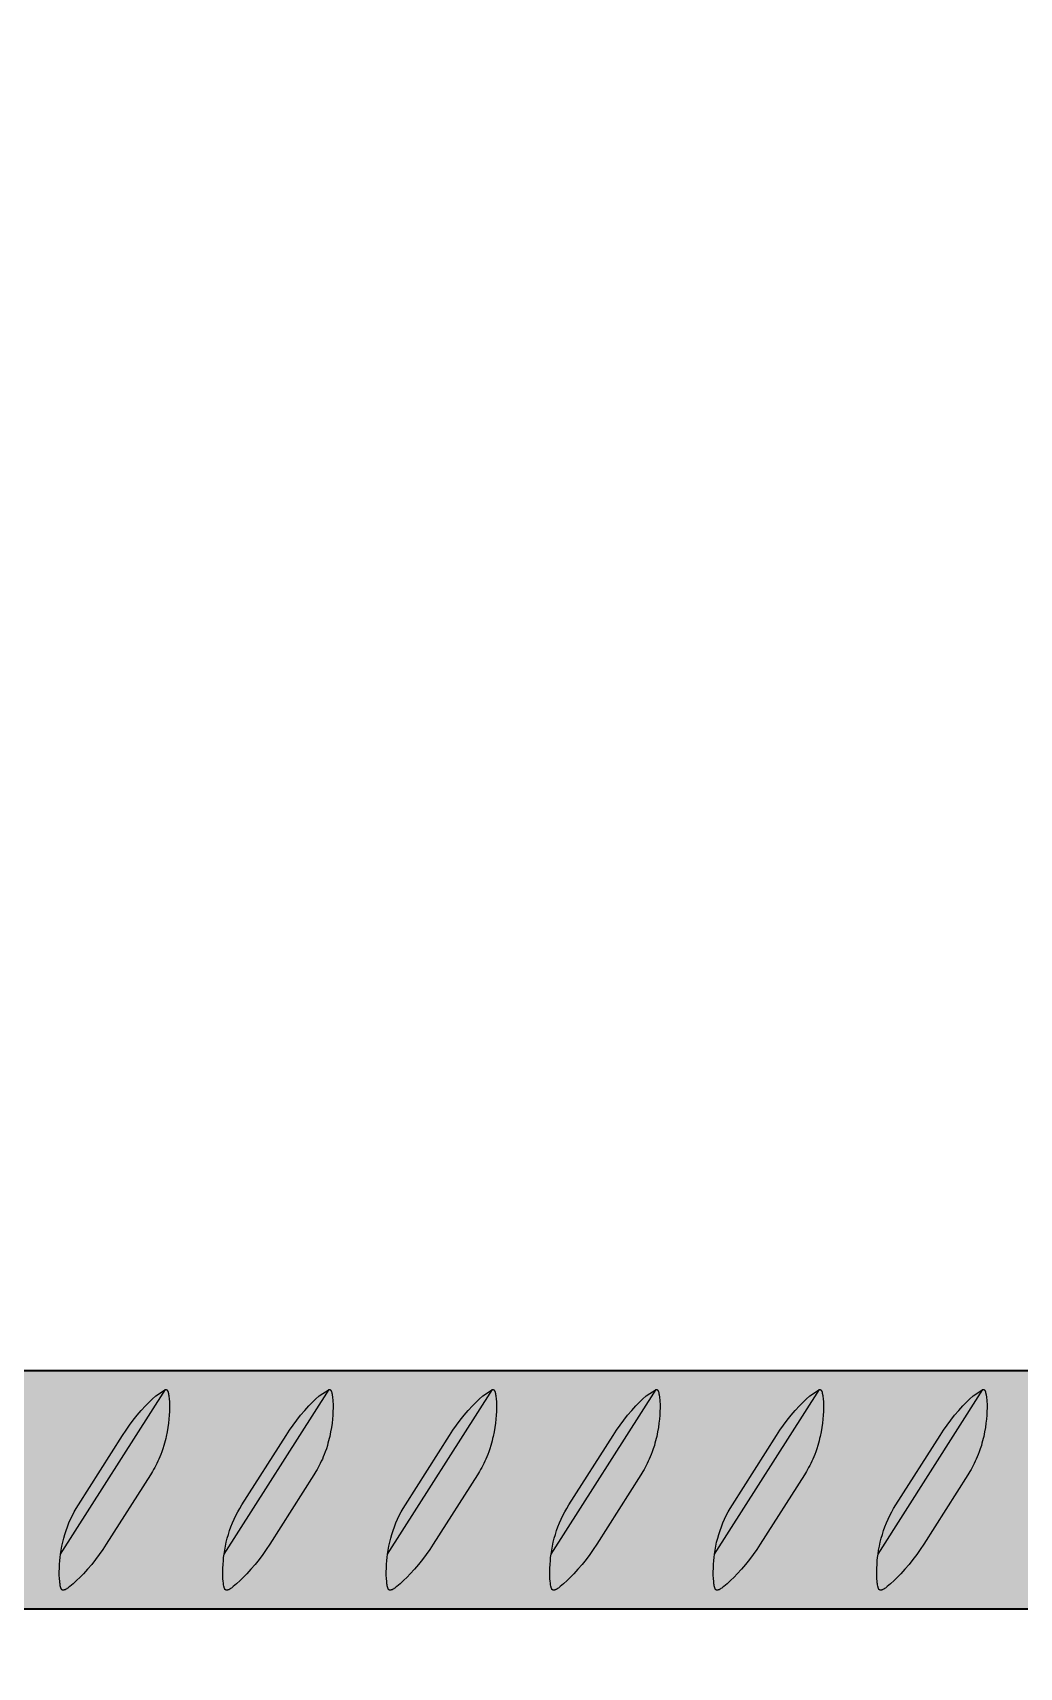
# Model space of a CAD drawing. Header units: millimetres. Extents: x -8 to 1608, y -703 to 404.
# Drawn here: x 1388.2 to 1454.6, y 181 to 291 of the extents above; entities that cross this region are included whole.
import ezdxf

# ---------------------------------------------------------------- set-up
doc = ezdxf.new("R2010")
doc.units = ezdxf.units.MM
doc.layers.add('Blocks', color=7, linetype='Continuous')
doc.layers.add('Blocks$Fill', color=7, linetype='Continuous', true_color=0xffffff)
doc.layers.add('Blocks$Inner', color=7, linetype='Continuous', lineweight=25, true_color=0x007f00)
doc.layers.add('Blocks$Outline', color=7, linetype='Continuous', lineweight=35, true_color=0xff3f3f)

# ---------------------------------------------------------------- blocks, each defined once
blk = doc.blocks.new('Rebar Coffee Table Side')
at = {"layer": 'Blocks$Fill'}
h = blk.add_hatch(color=256, dxfattribs=at)
h.paths.add_polyline_path([(94.85, 185.25), (95.1, 184.98), (108.8, 184.98), (550.85, 184.98), (550.85, 4), (550.85, 1.93), (550.85, 1.86), (550.86, 1.8), (550.87, 1.73), (550.88, 1.66), (550.89, 1.59), (550.91, 1.53), (550.92, 1.46), (550.94, 1.39), (550.97, 1.33), (550.99, 1.27), (551.02, 1.2), (551.04, 1.14), (551.07, 1.08), (551.11, 1.02), (551.14, 0.96), (551.18, 0.9), (551.22, 0.85), (551.26, 0.79), (551.3, 0.74), (551.34, 0.69), (551.39, 0.63), (551.44, 0.59), (551.49, 0.54), (551.54, 0.49), (551.59, 0.45), (551.64, 0.41), (551.7, 0.37), (551.75, 0.33), (551.81, 0.29), (551.87, 0.26), (551.93, 0.22), (551.99, 0.19), (552.05, 0.17), (552.12, 0.14), (552.18, 0.12), (552.25, 0.09), (552.31, 0.07), (552.38, 0.06), (552.44, 0.04), (552.51, 0.03), (552.58, 0.02), (552.65, 0.01), (552.71, 0), (552.78, 0), (552.85, 0), (564.92, 0), (564.99, 0), (565.05, 0.01), (565.12, 0.02), (565.19, 0.03), (565.26, 0.04), (565.32, 0.06), (565.39, 0.07), (565.46, 0.09), (565.52, 0.12), (565.58, 0.14), (565.65, 0.17), (565.71, 0.19), (565.77, 0.22), (565.83, 0.26), (565.89, 0.29), (565.95, 0.33), (566, 0.37), (566.06, 0.41), (566.11, 0.45), (566.16, 0.49), (566.22, 0.54), (566.26, 0.59), (566.31, 0.63), (566.36, 0.69), (566.4, 0.74), (566.44, 0.79), (566.48, 0.85), (566.52, 0.9), (566.56, 0.96), (566.59, 1.02), (566.63, 1.08), (566.66, 1.14), (566.68, 1.2), (566.71, 1.27), (566.73, 1.33), (566.76, 1.39), (566.78, 1.46), (566.79, 1.53), (566.81, 1.59), (566.82, 1.66), (566.83, 1.73), (566.84, 1.8), (566.85, 1.86), (566.85, 1.93), (566.85, 2), (566.85, 397), (559.35, 397), (550.85, 397), (550.85, 385.98), (429.14, 385.98), (428.89, 386), (546.85, 386), (547.85, 387), (547.85, 403), (546.85, 404), (98.85, 404), (97.85, 403), (97.85, 387), (98.85, 386), (216.81, 386), (216.57, 385.98), (95.1, 385.98), (94.85, 385.72), (94.85, 397), (91.78, 397), (87.79, 397), (86.36, 397), (78.85, 397), (78.85, 3), (78.85, 1.93), (78.85, 1.86), (78.86, 1.8), (78.87, 1.73), (78.88, 1.66), (78.89, 1.59), (78.91, 1.53), (78.92, 1.46), (78.94, 1.39), (78.97, 1.33), (78.99, 1.27), (79.02, 1.2), (79.04, 1.14), (79.07, 1.08), (79.11, 1.02), (79.14, 0.96), (79.18, 0.9), (79.22, 0.85), (79.26, 0.79), (79.3, 0.74), (79.34, 0.69), (79.39, 0.63), (79.44, 0.59), (79.49, 0.54), (79.54, 0.49), (79.59, 0.45), (79.64, 0.41), (79.7, 0.37), (79.75, 0.33), (79.81, 0.29), (79.87, 0.26), (79.93, 0.22), (79.99, 0.19), (80.05, 0.17), (80.12, 0.14), (80.18, 0.12), (80.25, 0.09), (80.31, 0.07), (80.38, 0.06), (80.44, 0.04), (80.51, 0.03), (80.58, 0.02), (80.65, 0.01), (80.71, 0), (80.78, 0), (80.85, 0), (92.92, 0), (92.99, 0), (93.05, 0.01), (93.12, 0.02), (93.19, 0.03), (93.26, 0.04), (93.32, 0.06), (93.39, 0.07), (93.46, 0.09), (93.52, 0.12), (93.58, 0.14), (93.65, 0.17), (93.71, 0.19), (93.77, 0.22), (93.83, 0.26), (93.89, 0.29), (93.95, 0.33), (94, 0.37), (94.06, 0.41), (94.11, 0.45), (94.16, 0.49), (94.22, 0.54), (94.26, 0.59), (94.31, 0.63), (94.36, 0.69), (94.4, 0.74), (94.44, 0.79), (94.48, 0.85), (94.52, 0.9), (94.56, 0.96), (94.59, 1.02), (94.63, 1.08), (94.66, 1.14), (94.68, 1.2), (94.71, 1.27), (94.73, 1.33), (94.76, 1.39), (94.78, 1.46), (94.79, 1.53), (94.81, 1.59), (94.82, 1.66), (94.83, 1.73), (94.84, 1.8), (94.85, 1.86), (94.85, 1.93), (94.85, 2)], flags=0)
h.paths.add_polyline_path([(322.15, 200.98), (95.1, 200.98), (94.85, 200.72), (94.85, 370.25), (95.1, 369.98), (108.8, 369.98), (550.85, 369.98), (550.85, 200.98), (404.73, 200.98), (323.64, 200.98)], flags=0)
at = {"layer": 'Blocks$Inner'}
for points in [[(272.73, 184.98), (338.73, 184.98), (404.73, 184.98), (550.85, 184.98), (550.85, 4)], [(272.73, 369.98), (338.73, 369.98), (404.73, 369.98), (550.85, 369.98), (550.85, 200.98), (404.73, 200.98), (338.73, 200.98), (272.73, 200.98)], [(427.63, 188.65), (427.67, 188.92), (427.72, 189.19), (427.77, 189.45), (427.84, 189.72), (427.92, 189.98), (428, 190.24), (428.09, 190.5), (428.19, 190.75), (428.3, 191.01), (428.42, 191.25), (428.55, 191.49), (428.68, 191.73), (428.83, 191.97), (431.8, 196.64), (432.03, 196.99), (432.27, 197.33), (432.52, 197.67), (432.78, 198), (433.06, 198.32), (433.34, 198.63), (433.56, 198.86), (433.79, 199.09), (434.03, 199.31), (434.69, 199.74), (434.7, 199.74), (434.7, 199.74), (434.7, 199.74), (434.71, 199.74), (434.71, 199.74), (434.72, 199.74), (434.72, 199.74), (434.72, 199.74), (434.73, 199.74), (434.73, 199.74), (434.73, 199.73), (434.74, 199.73), (434.74, 199.73), (434.75, 199.73), (434.75, 199.73), (434.75, 199.73), (434.75, 199.73), (434.76, 199.73), (434.76, 199.72), (434.76, 199.72), (434.77, 199.72), (434.77, 199.72), (434.77, 199.72), (434.77, 199.71), (434.78, 199.71), (434.78, 199.71), (434.78, 199.71), (434.79, 199.7), (434.79, 199.7), (434.79, 199.7), (434.79, 199.69), (434.8, 199.69), (434.8, 199.69), (434.8, 199.68), (434.81, 199.68), (434.81, 199.68), (434.81, 199.67), (434.81, 199.67), (434.82, 199.66), (434.82, 199.66), (434.82, 199.66), (434.83, 199.65), (434.83, 199.64), (434.84, 199.63), (434.84, 199.62), (434.84, 199.61), (434.85, 199.59), (434.85, 199.58), (434.86, 199.57), (434.87, 199.54), (434.87, 199.52), (434.88, 199.47), (434.89, 199.43), (434.9, 199.38), (434.91, 199.34), (434.92, 199.24), (434.93, 199.15), (434.94, 199.05), (434.95, 198.94), (434.96, 198.72), (434.96, 198.5), (434.95, 198.26), (434.94, 198.01), (434.92, 197.74), (434.89, 197.46), (434.85, 197.18), (434.8, 196.88), (434.74, 196.58), (434.7, 196.43), (434.66, 196.27), (434.62, 196.12), (434.58, 195.97), (434.51, 195.75), (434.44, 195.54), (434.37, 195.35), (434.3, 195.2), (434.24, 195.05), (434.17, 194.91), (434.1, 194.76), (434.03, 194.62), (433.96, 194.48), (433.89, 194.35), (433.81, 194.21), (433.67, 193.99), (430.7, 189.32), (430.47, 188.97), (430.23, 188.63), (429.98, 188.29), (429.72, 187.96), (429.44, 187.64), (429.16, 187.33), (428.94, 187.1), (428.71, 186.87), (428.47, 186.66), (428.36, 186.56), (428.25, 186.47), (428.19, 186.42), (428.12, 186.37), (428.06, 186.33), (428.04, 186.32), (428.01, 186.3), (427.99, 186.29), (427.96, 186.27), (427.94, 186.26), (427.93, 186.26), (427.92, 186.25), (427.91, 186.25), (427.9, 186.24), (427.89, 186.24), (427.88, 186.24), (427.87, 186.23), (427.86, 186.23), (427.85, 186.23), (427.85, 186.23), (427.84, 186.23), (427.83, 186.22), (427.83, 186.22), (427.82, 186.22), (427.82, 186.22), (427.82, 186.22), (427.81, 186.22), (427.81, 186.22), (427.8, 186.22), (427.8, 186.22), (427.8, 186.22), (427.79, 186.22), (427.79, 186.22), (427.79, 186.22), (427.78, 186.22), (427.78, 186.22), (427.77, 186.22), (427.77, 186.22), (427.77, 186.23), (427.77, 186.23), (427.76, 186.23), (427.76, 186.23), (427.76, 186.23), (427.75, 186.23), (427.75, 186.23), (427.75, 186.23), (427.74, 186.23), (427.74, 186.24), (427.74, 186.24), (427.74, 186.24), (427.73, 186.24), (427.73, 186.24), (427.73, 186.25), (427.72, 186.25), (427.72, 186.25), (427.72, 186.25), (427.72, 186.26), (427.71, 186.26), (427.71, 186.26), (427.71, 186.26), (427.7, 186.27), (427.7, 186.27), (427.7, 186.27), (427.7, 186.27), (427.7, 186.28), (427.69, 186.28), (427.69, 186.29), (427.69, 186.29), (427.68, 186.3), (427.68, 186.3), (427.68, 186.31), (427.67, 186.32), (427.67, 186.32), (427.66, 186.33), (427.66, 186.34), (427.66, 186.35), (427.65, 186.36), (427.65, 186.37), (427.64, 186.39), (427.64, 186.4), (427.63, 186.42), (427.63, 186.45), (427.62, 186.47), (427.61, 186.5), (427.6, 186.58), (427.59, 186.66), (427.58, 186.73), (427.57, 186.81), (427.55, 187.02), (427.54, 187.24), (427.54, 187.47), (427.55, 187.7), (427.56, 187.96), (427.58, 188.22), (427.6, 188.43), (427.63, 188.65), (434.69, 199.74)], [(438.63, 188.65), (438.67, 188.92), (438.72, 189.19), (438.77, 189.45), (438.84, 189.72), (438.92, 189.98), (439, 190.24), (439.09, 190.5), (439.19, 190.75), (439.3, 191.01), (439.42, 191.25), (439.55, 191.49), (439.68, 191.73), (439.83, 191.97), (442.8, 196.64), (443.03, 196.99), (443.27, 197.33), (443.52, 197.67), (443.78, 198), (444.06, 198.32), (444.34, 198.63), (444.56, 198.86), (444.79, 199.09), (445.03, 199.31), (445.69, 199.74), (445.7, 199.74), (445.7, 199.74), (445.7, 199.74), (445.71, 199.74), (445.71, 199.74), (445.72, 199.74), (445.72, 199.74), (445.72, 199.74), (445.73, 199.74), (445.73, 199.74), (445.73, 199.73), (445.74, 199.73), (445.74, 199.73), (445.75, 199.73), (445.75, 199.73), (445.75, 199.73), (445.75, 199.73), (445.76, 199.73), (445.76, 199.72), (445.76, 199.72), (445.77, 199.72), (445.77, 199.72), (445.77, 199.72), (445.77, 199.71), (445.78, 199.71), (445.78, 199.71), (445.78, 199.71), (445.79, 199.7), (445.79, 199.7), (445.79, 199.7), (445.79, 199.69), (445.8, 199.69), (445.8, 199.69), (445.8, 199.68), (445.81, 199.68), (445.81, 199.68), (445.81, 199.67), (445.81, 199.67), (445.82, 199.66), (445.82, 199.66), (445.82, 199.66), (445.83, 199.65), (445.83, 199.64), (445.84, 199.63), (445.84, 199.62), (445.84, 199.61), (445.85, 199.59), (445.85, 199.58), (445.86, 199.57), (445.87, 199.54), (445.87, 199.52), (445.88, 199.47), (445.89, 199.43), (445.9, 199.38), (445.91, 199.34), (445.92, 199.24), (445.93, 199.15), (445.94, 199.05), (445.95, 198.94), (445.96, 198.72), (445.96, 198.5), (445.95, 198.26), (445.94, 198.01), (445.92, 197.74), (445.89, 197.46), (445.85, 197.18), (445.8, 196.88), (445.74, 196.58), (445.7, 196.43), (445.66, 196.27), (445.62, 196.12), (445.58, 195.97), (445.51, 195.75), (445.44, 195.54), (445.37, 195.35), (445.3, 195.2), (445.24, 195.05), (445.17, 194.91), (445.1, 194.76), (445.03, 194.62), (444.96, 194.48), (444.89, 194.35), (444.81, 194.21), (444.67, 193.99), (441.7, 189.32), (441.47, 188.97), (441.23, 188.63), (440.98, 188.29), (440.72, 187.96), (440.44, 187.64), (440.16, 187.33), (439.94, 187.1), (439.71, 186.87), (439.47, 186.66), (439.36, 186.56), (439.25, 186.47), (439.19, 186.42), (439.12, 186.37), (439.06, 186.33), (439.04, 186.32), (439.01, 186.3), (438.99, 186.29), (438.96, 186.27), (438.94, 186.26), (438.93, 186.26), (438.92, 186.25), (438.91, 186.25), (438.9, 186.24), (438.89, 186.24), (438.88, 186.24), (438.87, 186.23), (438.86, 186.23), (438.85, 186.23), (438.85, 186.23), (438.84, 186.23), (438.83, 186.22), (438.83, 186.22), (438.82, 186.22), (438.82, 186.22), (438.82, 186.22), (438.81, 186.22), (438.81, 186.22), (438.8, 186.22), (438.8, 186.22), (438.8, 186.22), (438.79, 186.22), (438.79, 186.22), (438.79, 186.22), (438.78, 186.22), (438.78, 186.22), (438.77, 186.22), (438.77, 186.22), (438.77, 186.23), (438.77, 186.23), (438.76, 186.23), (438.76, 186.23), (438.76, 186.23), (438.75, 186.23), (438.75, 186.23), (438.75, 186.23), (438.74, 186.23), (438.74, 186.24), (438.74, 186.24), (438.74, 186.24), (438.73, 186.24), (438.73, 186.24), (438.73, 186.25), (438.72, 186.25), (438.72, 186.25), (438.72, 186.25), (438.72, 186.26), (438.71, 186.26), (438.71, 186.26), (438.71, 186.26), (438.7, 186.27), (438.7, 186.27), (438.7, 186.27), (438.7, 186.27), (438.7, 186.28), (438.69, 186.28), (438.69, 186.29), (438.69, 186.29), (438.68, 186.3), (438.68, 186.3), (438.68, 186.31), (438.67, 186.32), (438.67, 186.32), (438.66, 186.33), (438.66, 186.34), (438.66, 186.35), (438.65, 186.36), (438.65, 186.37), (438.64, 186.39), (438.64, 186.4), (438.63, 186.42), (438.63, 186.45), (438.62, 186.47), (438.61, 186.5), (438.6, 186.58), (438.59, 186.66), (438.58, 186.73), (438.57, 186.81), (438.55, 187.02), (438.54, 187.24), (438.54, 187.47), (438.55, 187.7), (438.56, 187.96), (438.58, 188.22), (438.6, 188.43), (438.63, 188.65), (445.69, 199.74)], [(449.63, 188.65), (449.67, 188.92), (449.72, 189.19), (449.77, 189.45), (449.84, 189.72), (449.92, 189.98), (450, 190.24), (450.09, 190.5), (450.19, 190.75), (450.3, 191.01), (450.42, 191.25), (450.55, 191.49), (450.68, 191.73), (450.83, 191.97), (453.8, 196.64), (454.03, 196.99), (454.27, 197.33), (454.52, 197.67), (454.78, 198), (455.06, 198.32), (455.34, 198.63), (455.56, 198.86), (455.79, 199.09), (456.03, 199.31), (456.69, 199.74), (456.7, 199.74), (456.7, 199.74), (456.7, 199.74), (456.71, 199.74), (456.71, 199.74), (456.72, 199.74), (456.72, 199.74), (456.72, 199.74), (456.73, 199.74), (456.73, 199.74), (456.73, 199.73), (456.74, 199.73), (456.74, 199.73), (456.75, 199.73), (456.75, 199.73), (456.75, 199.73), (456.75, 199.73), (456.76, 199.73), (456.76, 199.72), (456.76, 199.72), (456.77, 199.72), (456.77, 199.72), (456.77, 199.72), (456.77, 199.71), (456.78, 199.71), (456.78, 199.71), (456.78, 199.71), (456.79, 199.7), (456.79, 199.7), (456.79, 199.7), (456.79, 199.69), (456.8, 199.69), (456.8, 199.69), (456.8, 199.68), (456.81, 199.68), (456.81, 199.68), (456.81, 199.67), (456.81, 199.67), (456.82, 199.66), (456.82, 199.66), (456.82, 199.66), (456.83, 199.65), (456.83, 199.64), (456.84, 199.63), (456.84, 199.62), (456.84, 199.61), (456.85, 199.59), (456.85, 199.58), (456.86, 199.57), (456.87, 199.54), (456.87, 199.52), (456.88, 199.47), (456.89, 199.43), (456.9, 199.38), (456.91, 199.34), (456.92, 199.24), (456.93, 199.15), (456.94, 199.05), (456.95, 198.94), (456.96, 198.72), (456.96, 198.5), (456.95, 198.26), (456.94, 198.01), (456.92, 197.74), (456.89, 197.46), (456.85, 197.18), (456.8, 196.88), (456.74, 196.58), (456.7, 196.43), (456.66, 196.27), (456.62, 196.12), (456.58, 195.97), (456.51, 195.75), (456.44, 195.54), (456.37, 195.35), (456.3, 195.2), (456.24, 195.05), (456.17, 194.91), (456.1, 194.76), (456.03, 194.62), (455.96, 194.48), (455.89, 194.35), (455.81, 194.21), (455.67, 193.99), (452.7, 189.32), (452.47, 188.97), (452.23, 188.63), (451.98, 188.29), (451.72, 187.96), (451.44, 187.64), (451.16, 187.33), (450.94, 187.1), (450.71, 186.87), (450.47, 186.66), (450.36, 186.56), (450.25, 186.47), (450.19, 186.42), (450.12, 186.37), (450.06, 186.33), (450.04, 186.32), (450.01, 186.3), (449.99, 186.29), (449.96, 186.27), (449.94, 186.26), (449.93, 186.26), (449.92, 186.25), (449.91, 186.25), (449.9, 186.24), (449.89, 186.24), (449.88, 186.24), (449.87, 186.23), (449.86, 186.23), (449.85, 186.23), (449.85, 186.23), (449.84, 186.23), (449.83, 186.22), (449.83, 186.22), (449.82, 186.22), (449.82, 186.22), (449.82, 186.22), (449.81, 186.22), (449.81, 186.22), (449.8, 186.22), (449.8, 186.22), (449.8, 186.22), (449.79, 186.22), (449.79, 186.22), (449.79, 186.22), (449.78, 186.22), (449.78, 186.22), (449.77, 186.22), (449.77, 186.22), (449.77, 186.23), (449.77, 186.23), (449.76, 186.23), (449.76, 186.23), (449.76, 186.23), (449.75, 186.23), (449.75, 186.23), (449.75, 186.23), (449.74, 186.23), (449.74, 186.24), (449.74, 186.24), (449.74, 186.24), (449.73, 186.24), (449.73, 186.24), (449.73, 186.25), (449.72, 186.25), (449.72, 186.25), (449.72, 186.25), (449.72, 186.26), (449.71, 186.26), (449.71, 186.26), (449.71, 186.26), (449.7, 186.27), (449.7, 186.27), (449.7, 186.27), (449.7, 186.27), (449.7, 186.28), (449.69, 186.28), (449.69, 186.29), (449.69, 186.29), (449.68, 186.3), (449.68, 186.3), (449.68, 186.31), (449.67, 186.32), (449.67, 186.32), (449.66, 186.33), (449.66, 186.34), (449.66, 186.35), (449.65, 186.36), (449.65, 186.37), (449.64, 186.39), (449.64, 186.4), (449.63, 186.42), (449.63, 186.45), (449.62, 186.47), (449.61, 186.5), (449.6, 186.58), (449.59, 186.66), (449.58, 186.73), (449.57, 186.81), (449.55, 187.02), (449.54, 187.24), (449.54, 187.47), (449.55, 187.7), (449.56, 187.96), (449.58, 188.22), (449.6, 188.43), (449.63, 188.65), (456.69, 199.74)], [(460.63, 188.65), (460.67, 188.92), (460.72, 189.19), (460.77, 189.45), (460.84, 189.72), (460.92, 189.98), (461, 190.24), (461.09, 190.5), (461.19, 190.75), (461.3, 191.01), (461.42, 191.25), (461.55, 191.49), (461.68, 191.73), (461.83, 191.97), (464.8, 196.64), (465.03, 196.99), (465.27, 197.33), (465.52, 197.67), (465.78, 198), (466.06, 198.32), (466.34, 198.63), (466.56, 198.86), (466.79, 199.09), (467.03, 199.31), (467.69, 199.74), (467.7, 199.74), (467.7, 199.74), (467.7, 199.74), (467.71, 199.74), (467.71, 199.74), (467.72, 199.74), (467.72, 199.74), (467.72, 199.74), (467.73, 199.74), (467.73, 199.74), (467.73, 199.73), (467.74, 199.73), (467.74, 199.73), (467.75, 199.73), (467.75, 199.73), (467.75, 199.73), (467.75, 199.73), (467.76, 199.73), (467.76, 199.72), (467.76, 199.72), (467.77, 199.72), (467.77, 199.72), (467.77, 199.72), (467.77, 199.71), (467.78, 199.71), (467.78, 199.71), (467.78, 199.71), (467.79, 199.7), (467.79, 199.7), (467.79, 199.7), (467.79, 199.69), (467.8, 199.69), (467.8, 199.69), (467.8, 199.68), (467.81, 199.68), (467.81, 199.68), (467.81, 199.67), (467.81, 199.67), (467.82, 199.66), (467.82, 199.66), (467.82, 199.66), (467.83, 199.65), (467.83, 199.64), (467.84, 199.63), (467.84, 199.62), (467.84, 199.61), (467.85, 199.59), (467.85, 199.58), (467.86, 199.57), (467.87, 199.54), (467.87, 199.52), (467.88, 199.47), (467.89, 199.43), (467.9, 199.38), (467.91, 199.34), (467.92, 199.24), (467.93, 199.15), (467.94, 199.05), (467.95, 198.94), (467.96, 198.72), (467.96, 198.5), (467.95, 198.26), (467.94, 198.01), (467.92, 197.74), (467.89, 197.46), (467.85, 197.18), (467.8, 196.88), (467.74, 196.58), (467.7, 196.43), (467.66, 196.27), (467.62, 196.12), (467.58, 195.97), (467.51, 195.75), (467.44, 195.54), (467.37, 195.35), (467.3, 195.2), (467.24, 195.05), (467.17, 194.91), (467.1, 194.76), (467.03, 194.62), (466.96, 194.48), (466.89, 194.35), (466.81, 194.21), (466.67, 193.99), (463.7, 189.32), (463.47, 188.97), (463.23, 188.63), (462.98, 188.29), (462.72, 187.96), (462.44, 187.64), (462.16, 187.33), (461.94, 187.1), (461.71, 186.87), (461.47, 186.66), (461.36, 186.56), (461.25, 186.47), (461.19, 186.42), (461.12, 186.37), (461.06, 186.33), (461.04, 186.32), (461.01, 186.3), (460.99, 186.29), (460.96, 186.27), (460.94, 186.26), (460.93, 186.26), (460.92, 186.25), (460.91, 186.25), (460.9, 186.24), (460.89, 186.24), (460.88, 186.24), (460.87, 186.23), (460.86, 186.23), (460.85, 186.23), (460.85, 186.23), (460.84, 186.23), (460.83, 186.22), (460.83, 186.22), (460.82, 186.22), (460.82, 186.22), (460.82, 186.22), (460.81, 186.22), (460.81, 186.22), (460.8, 186.22), (460.8, 186.22), (460.8, 186.22), (460.79, 186.22), (460.79, 186.22), (460.79, 186.22), (460.78, 186.22), (460.78, 186.22), (460.77, 186.22), (460.77, 186.22), (460.77, 186.23), (460.77, 186.23), (460.76, 186.23), (460.76, 186.23), (460.76, 186.23), (460.75, 186.23), (460.75, 186.23), (460.75, 186.23), (460.74, 186.23), (460.74, 186.24), (460.74, 186.24), (460.74, 186.24), (460.73, 186.24), (460.73, 186.24), (460.73, 186.25), (460.72, 186.25), (460.72, 186.25), (460.72, 186.25), (460.72, 186.26), (460.71, 186.26), (460.71, 186.26), (460.71, 186.26), (460.7, 186.27), (460.7, 186.27), (460.7, 186.27), (460.7, 186.27), (460.7, 186.28), (460.69, 186.28), (460.69, 186.29), (460.69, 186.29), (460.68, 186.3), (460.68, 186.3), (460.68, 186.31), (460.67, 186.32), (460.67, 186.32), (460.66, 186.33), (460.66, 186.34), (460.66, 186.35), (460.65, 186.36), (460.65, 186.37), (460.64, 186.39), (460.64, 186.4), (460.63, 186.42), (460.63, 186.45), (460.62, 186.47), (460.61, 186.5), (460.6, 186.58), (460.59, 186.66), (460.58, 186.73), (460.57, 186.81), (460.55, 187.02), (460.54, 187.24), (460.54, 187.47), (460.55, 187.7), (460.56, 187.96), (460.58, 188.22), (460.6, 188.43), (460.63, 188.65), (467.69, 199.74)], [(471.63, 188.65), (471.67, 188.92), (471.72, 189.19), (471.77, 189.45), (471.84, 189.72), (471.92, 189.98), (472, 190.24), (472.09, 190.5), (472.19, 190.75), (472.3, 191.01), (472.42, 191.25), (472.55, 191.49), (472.68, 191.73), (472.83, 191.97), (475.8, 196.64), (476.03, 196.99), (476.27, 197.33), (476.52, 197.67), (476.78, 198), (477.06, 198.32), (477.34, 198.63), (477.56, 198.86), (477.79, 199.09), (478.03, 199.31), (478.69, 199.74), (478.7, 199.74), (478.7, 199.74), (478.7, 199.74), (478.71, 199.74), (478.71, 199.74), (478.72, 199.74), (478.72, 199.74), (478.72, 199.74), (478.73, 199.74), (478.73, 199.74), (478.73, 199.73), (478.74, 199.73), (478.74, 199.73), (478.75, 199.73), (478.75, 199.73), (478.75, 199.73), (478.75, 199.73), (478.76, 199.73), (478.76, 199.72), (478.76, 199.72), (478.77, 199.72), (478.77, 199.72), (478.77, 199.72), (478.77, 199.71), (478.78, 199.71), (478.78, 199.71), (478.78, 199.71), (478.79, 199.7), (478.79, 199.7), (478.79, 199.7), (478.79, 199.69), (478.8, 199.69), (478.8, 199.69), (478.8, 199.68), (478.81, 199.68), (478.81, 199.68), (478.81, 199.67), (478.81, 199.67), (478.82, 199.66), (478.82, 199.66), (478.82, 199.66), (478.83, 199.65), (478.83, 199.64), (478.84, 199.63), (478.84, 199.62), (478.84, 199.61), (478.85, 199.59), (478.85, 199.58), (478.86, 199.57), (478.87, 199.54), (478.87, 199.52), (478.88, 199.47), (478.89, 199.43), (478.9, 199.38), (478.91, 199.34), (478.92, 199.24), (478.93, 199.15), (478.94, 199.05), (478.95, 198.94), (478.96, 198.72), (478.96, 198.5), (478.95, 198.26), (478.94, 198.01), (478.92, 197.74), (478.89, 197.46), (478.85, 197.18), (478.8, 196.88), (478.74, 196.58), (478.7, 196.43), (478.66, 196.27), (478.62, 196.12), (478.58, 195.97), (478.51, 195.75), (478.44, 195.54), (478.37, 195.35), (478.3, 195.2), (478.24, 195.05), (478.17, 194.91), (478.1, 194.76), (478.03, 194.62), (477.96, 194.48), (477.89, 194.35), (477.81, 194.21), (477.67, 193.99), (474.7, 189.32), (474.47, 188.97), (474.23, 188.63), (473.98, 188.29), (473.72, 187.96), (473.44, 187.64), (473.16, 187.33), (472.94, 187.1), (472.71, 186.87), (472.47, 186.66), (472.36, 186.56), (472.25, 186.47), (472.19, 186.42), (472.12, 186.37), (472.06, 186.33), (472.04, 186.32), (472.01, 186.3), (471.99, 186.29), (471.96, 186.27), (471.94, 186.26), (471.93, 186.26), (471.92, 186.25), (471.91, 186.25), (471.9, 186.24), (471.89, 186.24), (471.88, 186.24), (471.87, 186.23), (471.86, 186.23), (471.85, 186.23), (471.85, 186.23), (471.84, 186.23), (471.83, 186.22), (471.83, 186.22), (471.82, 186.22), (471.82, 186.22), (471.82, 186.22), (471.81, 186.22), (471.81, 186.22), (471.8, 186.22), (471.8, 186.22), (471.8, 186.22), (471.79, 186.22), (471.79, 186.22), (471.79, 186.22), (471.78, 186.22), (471.78, 186.22), (471.77, 186.22), (471.77, 186.22), (471.77, 186.23), (471.77, 186.23), (471.76, 186.23), (471.76, 186.23), (471.76, 186.23), (471.75, 186.23), (471.75, 186.23), (471.75, 186.23), (471.74, 186.23), (471.74, 186.24), (471.74, 186.24), (471.74, 186.24), (471.73, 186.24), (471.73, 186.24), (471.73, 186.25), (471.72, 186.25), (471.72, 186.25), (471.72, 186.25), (471.72, 186.26), (471.71, 186.26), (471.71, 186.26), (471.71, 186.26), (471.7, 186.27), (471.7, 186.27), (471.7, 186.27), (471.7, 186.27), (471.7, 186.28), (471.69, 186.28), (471.69, 186.29), (471.69, 186.29), (471.68, 186.3), (471.68, 186.3), (471.68, 186.31), (471.67, 186.32), (471.67, 186.32), (471.66, 186.33), (471.66, 186.34), (471.66, 186.35), (471.65, 186.36), (471.65, 186.37), (471.64, 186.39), (471.64, 186.4), (471.63, 186.42), (471.63, 186.45), (471.62, 186.47), (471.61, 186.5), (471.6, 186.58), (471.59, 186.66), (471.58, 186.73), (471.57, 186.81), (471.55, 187.02), (471.54, 187.24), (471.54, 187.47), (471.55, 187.7), (471.56, 187.96), (471.58, 188.22), (471.6, 188.43), (471.63, 188.65), (478.69, 199.74)], [(482.63, 188.65), (482.67, 188.92), (482.72, 189.19), (482.77, 189.45), (482.84, 189.72), (482.92, 189.98), (483, 190.24), (483.09, 190.5), (483.19, 190.75), (483.3, 191.01), (483.42, 191.25), (483.55, 191.49), (483.68, 191.73), (483.83, 191.97), (486.8, 196.64), (487.03, 196.99), (487.27, 197.33), (487.52, 197.67), (487.78, 198), (488.06, 198.32), (488.34, 198.63), (488.56, 198.86), (488.79, 199.09), (489.03, 199.31), (489.69, 199.74), (489.7, 199.74), (489.7, 199.74), (489.7, 199.74), (489.71, 199.74), (489.71, 199.74), (489.72, 199.74), (489.72, 199.74), (489.72, 199.74), (489.73, 199.74), (489.73, 199.74), (489.73, 199.73), (489.74, 199.73), (489.74, 199.73), (489.75, 199.73), (489.75, 199.73), (489.75, 199.73), (489.75, 199.73), (489.76, 199.73), (489.76, 199.72), (489.76, 199.72), (489.77, 199.72), (489.77, 199.72), (489.77, 199.72), (489.77, 199.71), (489.78, 199.71), (489.78, 199.71), (489.78, 199.71), (489.79, 199.7), (489.79, 199.7), (489.79, 199.7), (489.79, 199.69), (489.8, 199.69), (489.8, 199.69), (489.8, 199.68), (489.81, 199.68), (489.81, 199.68), (489.81, 199.67), (489.81, 199.67), (489.82, 199.66), (489.82, 199.66), (489.82, 199.66), (489.83, 199.65), (489.83, 199.64), (489.84, 199.63), (489.84, 199.62), (489.84, 199.61), (489.85, 199.59), (489.85, 199.58), (489.86, 199.57), (489.87, 199.54), (489.87, 199.52), (489.88, 199.47), (489.89, 199.43), (489.9, 199.38), (489.91, 199.34), (489.92, 199.24), (489.93, 199.15), (489.94, 199.05), (489.95, 198.94), (489.96, 198.72), (489.96, 198.5), (489.95, 198.26), (489.94, 198.01), (489.92, 197.74), (489.89, 197.46), (489.85, 197.18), (489.8, 196.88), (489.74, 196.58), (489.7, 196.43), (489.66, 196.27), (489.62, 196.12), (489.58, 195.97), (489.51, 195.75), (489.44, 195.54), (489.37, 195.35), (489.3, 195.2), (489.24, 195.05), (489.17, 194.91), (489.1, 194.76), (489.03, 194.62), (488.96, 194.48), (488.89, 194.35), (488.81, 194.21), (488.67, 193.99), (485.7, 189.32), (485.47, 188.97), (485.23, 188.63), (484.98, 188.29), (484.72, 187.96), (484.44, 187.64), (484.16, 187.33), (483.94, 187.1), (483.71, 186.87), (483.47, 186.66), (483.36, 186.56), (483.25, 186.47), (483.19, 186.42), (483.12, 186.37), (483.06, 186.33), (483.04, 186.32), (483.01, 186.3), (482.99, 186.29), (482.96, 186.27), (482.94, 186.26), (482.93, 186.26), (482.92, 186.25), (482.91, 186.25), (482.9, 186.24), (482.89, 186.24), (482.88, 186.24), (482.87, 186.23), (482.86, 186.23), (482.85, 186.23), (482.85, 186.23), (482.84, 186.23), (482.83, 186.22), (482.83, 186.22), (482.82, 186.22), (482.82, 186.22), (482.82, 186.22), (482.81, 186.22), (482.81, 186.22), (482.8, 186.22), (482.8, 186.22), (482.8, 186.22), (482.79, 186.22), (482.79, 186.22), (482.79, 186.22), (482.78, 186.22), (482.78, 186.22), (482.77, 186.22), (482.77, 186.22), (482.77, 186.23), (482.77, 186.23), (482.76, 186.23), (482.76, 186.23), (482.76, 186.23), (482.75, 186.23), (482.75, 186.23), (482.75, 186.23), (482.74, 186.23), (482.74, 186.24), (482.74, 186.24), (482.74, 186.24), (482.73, 186.24), (482.73, 186.24), (482.73, 186.25), (482.72, 186.25), (482.72, 186.25), (482.72, 186.25), (482.72, 186.26), (482.71, 186.26), (482.71, 186.26), (482.71, 186.26), (482.7, 186.27), (482.7, 186.27), (482.7, 186.27), (482.7, 186.27), (482.7, 186.28), (482.69, 186.28), (482.69, 186.29), (482.69, 186.29), (482.68, 186.3), (482.68, 186.3), (482.68, 186.31), (482.67, 186.32), (482.67, 186.32), (482.66, 186.33), (482.66, 186.34), (482.66, 186.35), (482.65, 186.36), (482.65, 186.37), (482.64, 186.39), (482.64, 186.4), (482.63, 186.42), (482.63, 186.45), (482.62, 186.47), (482.61, 186.5), (482.6, 186.58), (482.59, 186.66), (482.58, 186.73), (482.57, 186.81), (482.55, 187.02), (482.54, 187.24), (482.54, 187.47), (482.55, 187.7), (482.56, 187.96), (482.58, 188.22), (482.6, 188.43), (482.63, 188.65), (489.69, 199.74)]]:
    blk.add_lwpolyline(points, dxfattribs=at)
at = {"layer": 'Blocks$Outline'}
for points in [[(272.73, 184.98), (338.73, 184.98), (404.73, 184.98), (550.85, 184.98), (550.85, 4)], [(94.85, 370.25), (95.1, 369.98), (108.8, 369.98), (119.8, 369.98), (130.8, 369.98), (272.73, 369.98), (338.73, 369.98), (404.73, 369.98), (550.85, 369.98), (550.85, 200.98), (404.73, 200.98), (338.73, 200.98), (323.64, 200.98)]]:
    blk.add_lwpolyline(points, dxfattribs=at)

msp = doc.modelspace()

# ---------------------------------------------------------------- block references
at = {"layer": 'Blocks'}
msp.add_blockref('Rebar Coffee Table Side', (962.44, 0), dxfattribs=at)

doc.saveas('drawing.dxf')
